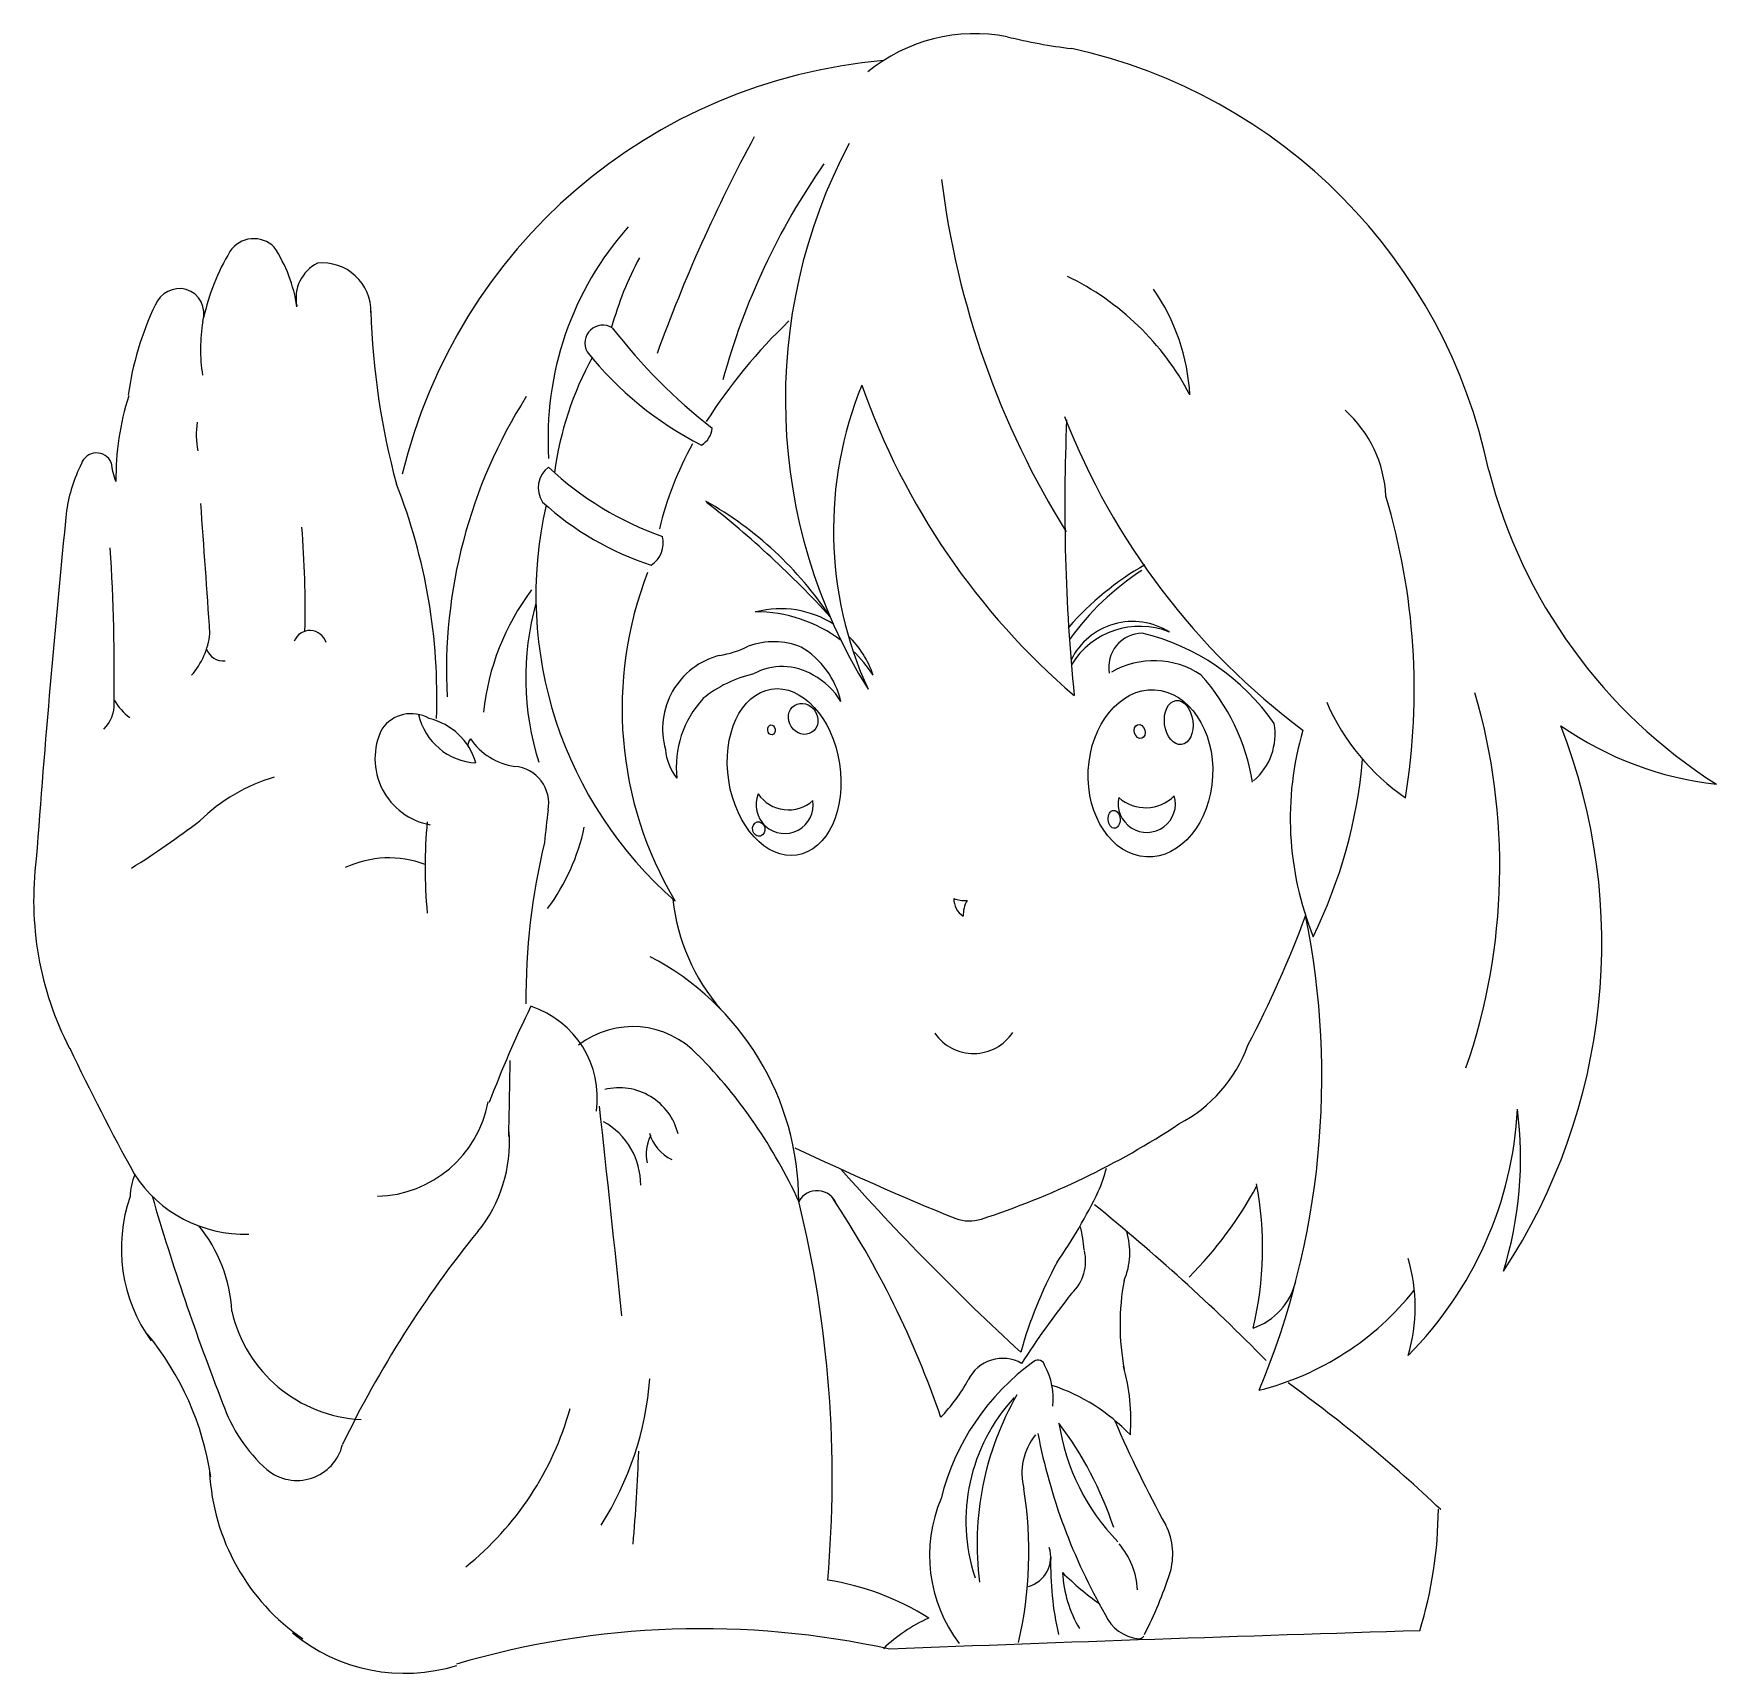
# Model space of a CAD drawing. Header units: inches. Extents: x 0.66 to 10.46, y 0.41 to 9.97.
import ezdxf

# ---------------------------------------------------------------- set-up
doc = ezdxf.new("R2010")
doc.units = ezdxf.units.IN
doc.header["$MEASUREMENT"] = 0

msp = doc.modelspace()

# ---------------------------------------------------------------- linework, layer by layer
for centre, radius, start, end in [((6.1445, 8.9772), 0.9888, 79.10911, 129.23427), ((7.0954, 13.0399), 3.1848, 256.11777, 262.9873), ((5.8803, 6.6583), 3.1622, 94.90781, 166.45373), ((6.0268, 6.7761), 3.1764, 11.71842, 77.63833), ((13.1059, 4.9066), 9.3765, 151.61364, 160.07288), ((8.2305, 7.832), 3.192, 152.10992, 211.88132), ((8.6236, 6.8694), 4.0941, 145.16172, 164.69768), ((10.9862, 9.7434), 5.0768, 187.09204, 211.87339), ((5.5118, 7.6086), 1.8566, 138.42191, 183.61488), ((1.9417, 8.6044), 0.167, 44.88162, 146.57299), ((2.8698, 8.0486), 1.2487, 148.7481, 167.94895), ((1.3426, 8.2503), 0.8588, 8.33769, 33.33399), ((2.4138, 8.4256), 0.2269, 116.70952, 191.71241), ((2.3416, 8.3481), 0.2817, 358.54543, 96.06724), ((6.0053, 7.6972), 2.0569, 152.07059, 164.23481), ((5.9963, 7.1289), 1.5793, 27.63335, 64.26934), ((1.5094, 8.3266), 0.1542, 75.70106, 158.33218), ((1.5021, 8.3344), 0.1487, 342.3577, 72.22573), ((6.2081, 7.7963), 1.1891, 3.13683, 34.92591), ((2.9575, 7.6221), 1.7642, 154.43084, 172.238), ((6.9271, 8.4704), 4.3055, 181.62791, 195.19646), ((2.6176, 8.1278), 0.9871, 170.58439, 188.80429), ((3.9747, 8.1631), 0.105, 58.30757, 208.82092), ((6.6094, 10.2392), 3.256, 217.60394, 232.17246), ((7.2461, 6.0029), 3.1655, 133.69139, 147.45386), ((5.5562, 7.1682), 1.8781, 150.89139, 172.67506), ((5.4701, 9.3773), 2.0296, 218.54592, 243.02945), ((2.7162, 7.3751), 1.5787, 162.29729, 180.67545), ((6.0445, 6.2519), 2.9809, 147.56115, 182.90186), ((7.5595, 7.0739), 2.2406, 157.85616, 204.46178), ((9.4785, 9.3223), 4.2339, 199.36437, 229.36903), ((7.827, 7.2401), 0.7109, 2.51131, 48.34717), ((2.1145, 7.6287), 0.5085, 171.73098, 190.58702), ((4.4838, 7.6797), 0.1293, 300.59874, 354.5755), ((10.5597, 9.2517), 4.179, 201.28632, 233.15528), ((18.0248, 7.2232), 11.3581, 177.51776, 185.62912), ((6.2664, 6.6055), 2.0185, 151.24601, 166.3832), ((1.7578, 7.0489), 0.9186, 153.35165, 171.29812), ((1.0246, 7.43), 0.0931, 22.89905, 161.75243), ((1.4265, 7.4866), 0.3168, 183.67754, 204.25495), ((3.7494, 7.3193), 0.1511, 127.10324, 213.02581), ((4.9374, 8.7993), 1.8667, 226.74281, 250.7494), ((12.1153, 8.1861), 3.0749, 194.40296, 237.49853), ((-0.3866, 6.0991), 3.3944, 357.90475, 21.47585), ((4.7824, 6.1447), 3.9202, 350.72556, 16.7008), ((78.7267, -0.6055), 78.266, 174.285278, 175.776794), ((-93.3869, 0.1222), 95.2842, 3.819491, 4.277581), ((5.9466, 6.6936), 2.3618, 167.17511, 228.96595), ((4.795, 8.5278), 1.7437, 227.75744, 252.01227), ((3.5383, 5.4012), 2.1127, 33.54162, 60.62045), ((1.0469, 2.6939), 5.7529, 42.33907, 52.12453), ((-4.0869, 6.6007), 6.3273, 358.94162, 4.448), ((-10.9859, 6.2244), 12.1139, 359.14899, 3.53096), ((4.1736, 6.9983), 0.1533, 302.71243, 14.61165), ((8.0388, 5.3094), 1.8055, 120.14016, 138.37137), ((6.2745, 6.0334), 2.1877, 158.74393, 210.83638), ((7.9829, 5.5098), 1.5871, 123.13049, 144.29945), ((4.7018, 5.8637), 1.4302, 142.97193, 174.02749), ((5.1447, 6.2123), 1.6193, 164.37884, 197.68779), ((4.869, 5.7848), 0.8122, 52.52261, 90.44036), ((5.0118, 6.0485), 0.5668, 57.2844, 104.59579), ((2.2682, 6.39), 0.0982, 16.45695, 158.88183), ((7.0631, 6.1392), 0.4016, 57.91787, 153.7203), ((7.1042, 6.045), 0.4674, 68.37674, 148.59852), ((7.1198, 6.2746), 0.1976, 90.47337, 190.26901), ((6.8183, 5.2098), 1.2975, 34.58052, 76.63345), ((1.2413, 6.5215), 0.4474, 318.87825, 353.31821), ((1.7627, 6.4139), 0.1026, 199.18314, 275.95168), ((4.572, 6.894), 0.5566, 278.38183, 296.70969), ((4.9692, 5.9925), 0.4302, 68.03302, 109.98373), ((4.8733, 5.9593), 0.5027, 13.30067, 59.27362), ((5.0118, 6.0485), 0.5668, 18.51826, 45.9685), ((4.7655, 5.9154), 0.4424, 104.70225, 195.73324), ((5.0206, 5.9319), 0.3467, 58.78186, 118.9853), ((4.869, 5.7848), 0.8122, 33.11406, 46.07817), ((7.1866, 5.816), 0.4963, 56.5576, 119.92131), ((5.012, 5.5364), 0.7167, 102.84365, 129.258), ((4.9866, 5.84), 0.4433, 32.00781, 61.17547), ((6.5359, 5.3998), 1.2424, 9.495, 41.93461), ((1.4031, 6.2328), 0.3122, 208.70849, 233.62575), ((4.988, 5.6941), 0.585, 137.24091, 186.52041), ((5.5985, 5.114), 3.6027, 340.9729, 16.30201), ((0.9228, 6.0596), 0.2052, 314.87273, 1.13075), ((2.8584, 5.7959), 0.2078, 59.84311, 145.43747), ((3.2553, 6.0797), 0.3636, 192.7834, 266.83856), ((9.4104, 6.6046), 1.3297, 203.68908, 235.18687), ((3.0382, 5.7413), 0.391, 153.83295, 259.82789), ((2.8782, 5.6136), 0.3716, 16.09837, 76.85333), ((7.5345, 5.8845), 0.3574, 310.55315, 9.94002), ((9.8127, 5.3935), 1.8325, 163.71783, 202.09394), ((6.3214, 4.6676), 3.4743, 326.61078, 21.37275), ((10.6819, 7.5491), 1.9685, 235.14252, 263.61929), ((3.2458, 5.8193), 0.057, 138.65509, 186.88342), ((3.5182, 6.0769), 0.3844, 214.91513, 261.54119), ((4.6413, 5.8188), 0.3026, 184.44394, 219.17066), ((3.4425, 5.4806), 0.217, 349.47676, 84.93951), ((5.4406, 6.0046), 2.9735, 334.0699, 354.85171), ((2.3629, 4.6247), 1.0542, 106.67801, 134.34016), ((5.0343, 5.4723), 0.1666, 157.38884, 8.5488), ((5.0571, 5.6571), 0.2139, 214.35194, 311.58571), ((7.1443, 5.4793), 0.167, 167.60597, 16.19741), ((7.1373, 5.6911), 0.2352, 228.42922, 315.37416), ((8.2719, 4.8288), 4.6564, 172.44623, 174.76422), ((-1.6248, 9.6597), 5.3754, 302.06679, 307.21169), ((5.7543, 5.1077), 2.8152, 174.57395, 185.40718), ((2.6754, 5.5946), 1.2177, 323.35424, 348.09809), ((7.4815, 4.3323), 3.9554, 166.52932, 180.26515), ((2.5623, 4.92), 1.9041, 172.81141, 207.0594), ((2.7286, 4.5658), 0.5978, 69.36976, 115.20635), ((5.5368, 5.0435), 1.1602, 186.03169, 221.02821), ((6.1426, 4.9256), 0.1226, 179.16869, 236.30466), ((6.0822, 5.0735), 0.1588, 246.92914, 275.38506), ((6.2504, 4.8291), 0.1759, 150.61317, 181.79632), ((2.0021, 7.0823), 6.4736, 332.30022, 339.61019), ((3.4277, 3.8863), 4.7366, 337.33894, 11.45407), ((3.5077, 3.1605), 1.6088, 0.04512, 62.51526), ((9.2257, 1.5063), 6.3201, 153.77928, 159.31492), ((3.3786, 3.7628), 0.5645, 352.27533, 71.69224), ((4.1483, 3.663), 0.5174, 42.60234, 127.61237), ((6.1348, 4.2975), 0.2737, 214.73215, 326.55076), ((13.2164, 9.9343), 13.6765, 205.46218, 208.91327), ((6.9453, 4.3574), 0.8381, 297.43402, 340.17595), ((-30.5656, 4.3679), 34.0024, 358.60403, 359.35131), ((2.3668, 1.9014), 3.0248, 24.6258, 44.3257), ((4.0707, 3.4714), 0.3526, 13.87178, 103.92197), ((2.6453, 3.8641), 0.6722, 271.38854, 349.50225), ((-123.2048, -10.4157), 127.9429, 5.791525, 6.341846), ((7.1214, 3.8099), 2.1855, 315.00737, 357.08263), ((7.1126, 3.4136), 2.21, 342.67764, 7.41049), ((2.5982, 3.5079), 0.8326, 321.19379, 4.08397), ((3.7757, 3.2597), 0.4197, 359.49377, 60.9308), ((4.4471, 3.4373), 0.2207, 150.43584, 193.4494), ((4.4795, 3.6242), 0.2413, 195.40253, 244.6688), ((4.7182, 7.5683), 4.7402, 287.9664, 303.45645), ((12.9096, 19.94), 18.2261, 244.60596, 247.82871), ((16.5448, 13.2903), 14.9624, 221.62941, 227.36104), ((6.0867, 3.5635), 0.8481, 336.07251, 345.82813), ((1.6167, 3.1724), 0.3971, 158.50563, 177.38598), ((1.8891, 3.7381), 0.7672, 212.85361, 271.66617), ((5.8285, 4.2926), 2.2156, 314.82837, 332.01977), ((5.8464, 2.8874), 1.9729, 346.40745, 10.99777), ((2.0912, 2.8881), 0.9221, 160.86132, 215.75889), ((15.2661, 7.2575), 14.4987, 196.27785, 201.31951), ((5.2228, 3.1038), 0.121, 19.55156, 151.37973), ((-1.4532, 1.55), 6.7646, 354.95639, 13.78439), ((0.7154, 0.1186), 5.5252, 18.83853, 33.65756), ((4.0656, 4.5744), 3.1072, 325.34007, 334.14924), ((-0.7067, -6.1867), 11.9991, 44.583, 51.03222), ((6.1094, 3.2826), 0.2344, 250.58364, 287.61425), ((0.966, 2.4799), 0.848, 2.89423, 39.53317), ((8.1806, -1.0162), 6.3542, 140.95085, 154.24432), ((5.9729, 2.8148), 0.8097, 4.65221, 14.28708), ((6.6233, 2.8656), 0.4223, 337.15327, 16.70228), ((6.5248, 2.8161), 0.263, 313.6797, 13.22865), ((8.9126, 1.5764), 2.601, 151.75382, 164.22727), ((7.7183, 2.5468), 0.9897, 343.44014, 16.55986), ((8.4159, 2.4444), 1.4273, 169.60936, 190.51785), ((7.6409, 2.7854), 0.3821, 288.81636, 346.28747), ((10.8385, -0.6425), 5.2684, 141.65673, 147.10842), ((7.3867, 3.692), 1.6819, 284.18101, 321.50832), ((2.6049, 2.7029), 0.8121, 192.82264, 267.24336), ((-0.0144, 1.2988), 1.7246, 8.61731, 39.31041), ((7.3068, 1.092), 1.4025, 125.8121, 165.98961), ((6.3046, 2.0251), 0.2225, 60.37211, 154.10352), ((6.5101, 2.195), 0.042, 13.48361, 124.95125), ((6.1962, 2.0146), 0.4025, 353.43186, 28.19368), ((5.8501, 1.8845), 1.2013, 356.05484, 15.32083), ((2.3923, 2.2722), 1.8619, 327.63124, 355.56076), ((5.1812, 2.634), 1.0556, 316.24728, 330.99888), ((6.2396, 1.0258), 1.121, 43.80669, 71.69987), ((2.9207, -4.8755), 8.614, 46.43688, 54.12198), ((2.6361, 2.2906), 0.9278, 199.14671, 228.19484), ((7.1487, 1.3007), 1.0585, 137.25004, 198.24997), ((7.8991, 1.1647), 1.7438, 150.06888, 187.29904), ((2.0507, 2.4362), 1.7987, 308.71944, 344.5127), ((7.8815, 2.06), 1.2634, 188.61813, 224.19298), ((4.9523, 0.602), 2.1053, 18.25767, 37.05871), ((13.3103, 4.6119), 6.9134, 203.24057, 208.85408), ((6.7768, 1.5772), 0.3601, 141.4701, 194.37755), ((9.8545, 2.4561), 3.407, 190.9475, 209.95197), ((2.1921, 1.8094), 0.2733, 230.33473, 346.34581), ((-6.0367, 2.0545), 10.2265, 355.01372, 358.04922), ((2.9388, 1.6489), 1.2571, 182.93557, 235.48855), ((4.1179, 1.1192), 2.3393, 346.96686, 9.06636), ((6.7244, 1.0995), 0.8464, 156.89897, 217.26033), ((6.921, 1.106), 0.3748, 342.6922, 26.91804), ((6.3654, 1.3847), 2.4779, 342.99586, 359.63531), ((6.4065, 1.0897), 0.1779, 286.00156, 17.96044), ((8.4604, 1.0485), 1.8764, 178.74188, 192.59975), ((6.6471, 0.8765), 0.4436, 2.79334, 40.86866), ((8.0727, 2.4615), 2.0382, 225.83714, 233.85773), ((7.3887, 1.0451), 0.7375, 183.55986, 210.26617), ((5.0115, 1.7288), 2.3833, 332.77446, 342.05461), ((5.0496, -0.5623), 1.5357, 57.53966, 81.17699), ((6.2311, -0.0828), 0.8911, 113.63617, 134.20299), ((7.1191, 0.8492), 0.2362, 203.50689, 264.41171), ((2.82, 1.4326), 1.0203, 230.18857, 287.29086), ((4.5528, -4.4065), 5.0787, 77.56236, 106.3592), ((19.1068, -343.2335), 344.05, 91.727514, 92.242143), ((7.0977, 0.6483), 0.0342, 267.3708, 326.71756)]:
    msp.add_arc(centre, radius, start, end)
for centre, major_axis, ratio in [((5.0312, 5.6635), (-0.0747, 0.4835), 0.667692), ((7.1658, 5.6562), (0.0233, 0.4869), 0.743618), ((7.3305, 5.9519), (-0.0162, 0.1285), 0.63968), ((5.1422, 5.9734), (-0.0507, 0.0783), 0.890968), ((4.9572, 5.9099), (-0.004, 0.029), 0.740573), ((7.1028, 5.9), (-0.012, 0.0396), 0.753683), ((6.9538, 5.3883), (-0.0029, 0.0521), 0.667729), ((4.8834, 5.3317), (-0.01, 0.0411), 0.842823)]:
    msp.add_ellipse(centre, major_axis=major_axis, ratio=ratio)

doc.saveas('drawing.dxf')
